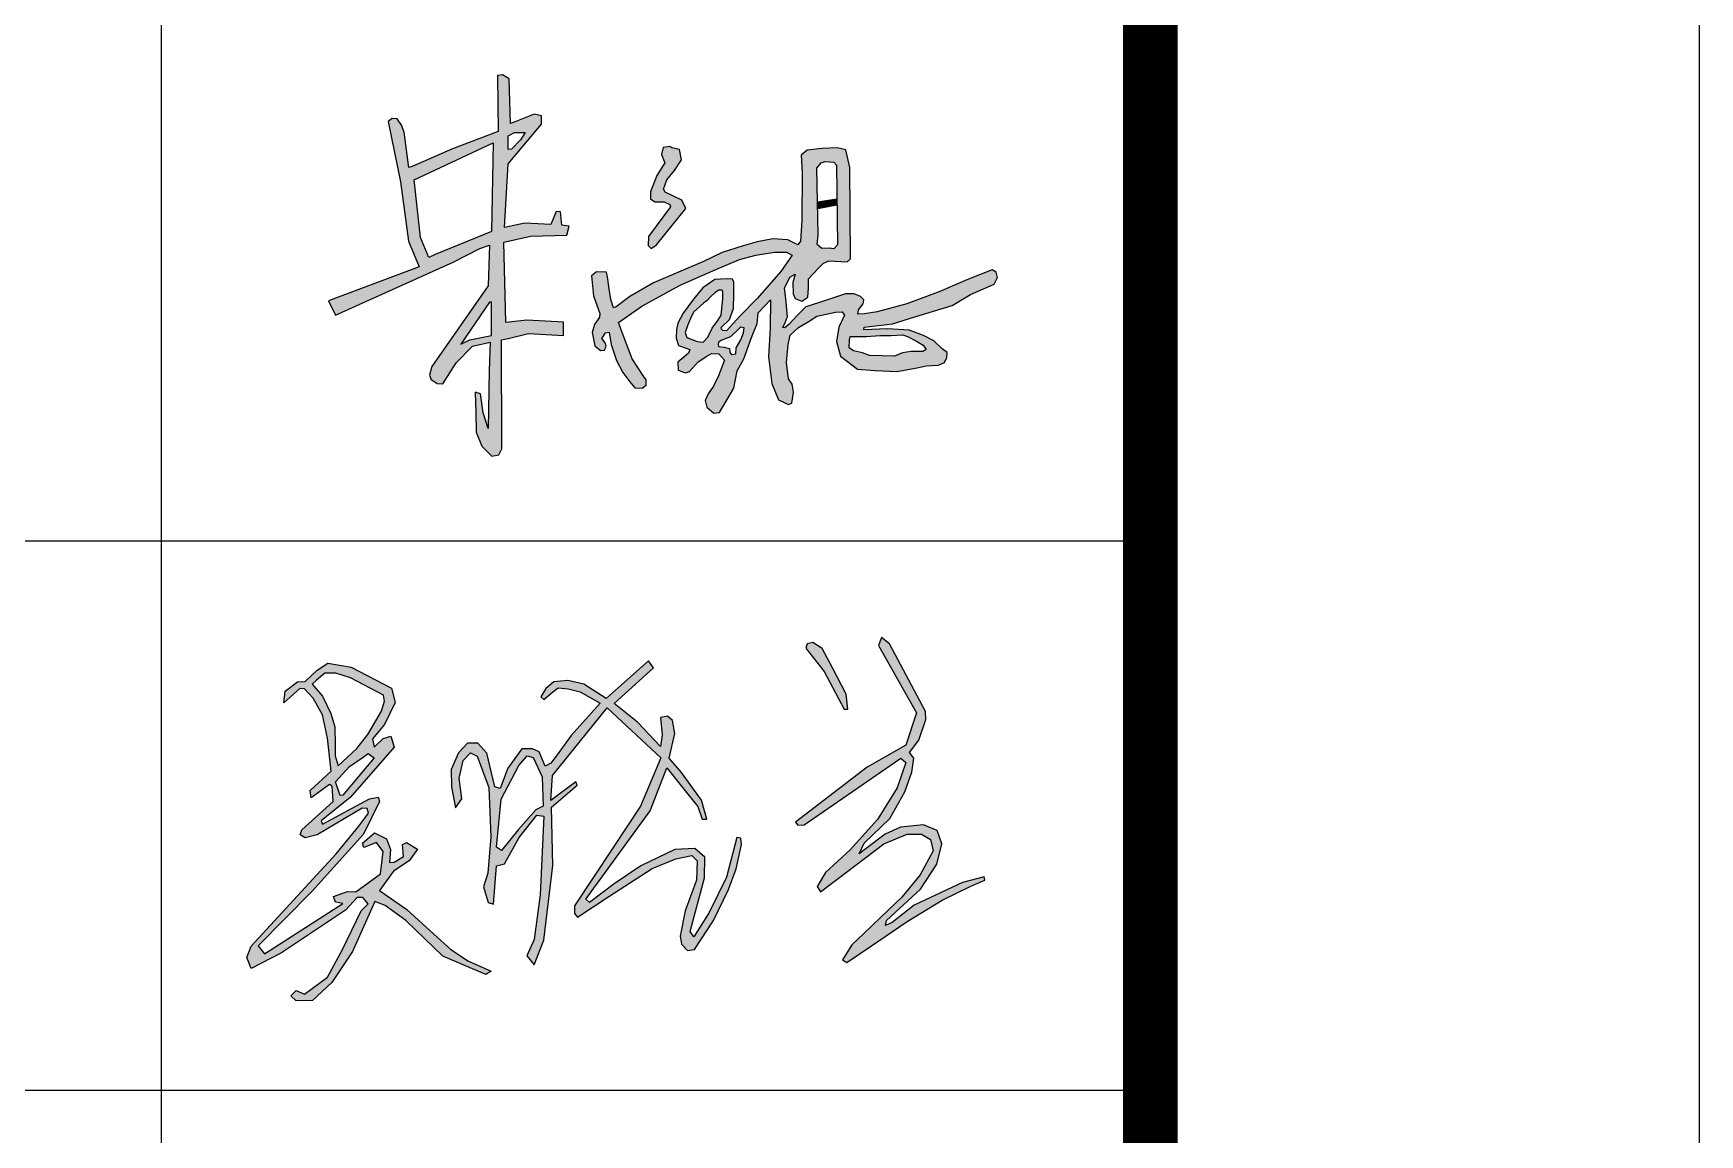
# Model space of a CAD drawing. Extents: x 1751103 to 2598738, y -609732 to 659428.
# Drawn here: x 2159656 to 2162690, y 136364 to 138368 of the extents above; entities that cross this region are included whole.
import ezdxf

# ---------------------------------------------------------------- set-up
doc = ezdxf.new("R2010")
doc.units = 0
doc.header["$LTSCALE"] = 1000
doc.header["$MEASUREMENT"] = 0
doc.layers.get('0').update_dxf_attribs({"linetype": 'CONTINUOUS'})
doc.layers.add('PUB_TITLE', color=4, linetype='CONTINUOUS')
doc.layers.add('TEL_TITLE', color=7, linetype='CONTINUOUS')

msp = doc.modelspace()

# ---------------------------------------------------------------- hatches: boundary and pattern name
h = msp.add_hatch(color=7)
h.paths.add_polyline_path([(2160512.8, 137988.4), (2160561.1, 137999.1), (2160627.4, 138001.4), (2160631.8, 138017.2), (2160618.4, 138019.1), (2160615.8, 138043.8), (2160608, 138044), (2160598.1, 138020.4), (2160550.6, 138023.1), (2160513.7, 138015.3), (2160520.5, 138131), (2160581, 138203.1), (2160581.3, 138218), (2160567.6, 138221.3), (2160534.3, 138207.7), (2160525, 138204.1), (2160522.5, 138285.9), (2160510.3, 138293.1), (2160501.1, 138291.4), (2160502.5, 138189.9), (2160418.9, 138158.3), (2160345.7, 138126.2), (2160340, 138124.3), (2160331.5, 138188.6), (2160326.4, 138201.2), (2160318.7, 138212.9), (2160309.6, 138213.6), (2160301.9, 138207.7), (2160324.5, 138098.2), (2160339, 137990.5), (2160358.5, 137943.2), (2160193.4, 137881.4), (2160206, 137855.8), (2160420.3, 137951.7), (2160469.1, 137976.9), (2160486.4, 137982.7), (2160484.4, 137908.8), (2160381.8, 137762.1), (2160377.6, 137746.2), (2160380.4, 137738.2), (2160391.3, 137731.4), (2160401.8, 137730.5), (2160426, 137768.5), (2160455.4, 137799.2), (2160487.8, 137806.2), (2160486, 137754), (2160484.3, 137649.1), (2160475.3, 137677.9), (2160470, 137712.3), (2160460.5, 137715.2), (2160461.4, 137678.5), (2160462.4, 137642.5), (2160472.3, 137616.9), (2160490.9, 137599.1), (2160503.5, 137601.3), (2160509.2, 137612.4), (2160508.6, 137810.7), (2160520.3, 137813.2), (2160557.6, 137822.2), (2160621.5, 137818.6), (2160621.5, 137842.5), (2160554.8, 137846.2), (2160516.5, 137842.1)])
h.paths.add_polyline_path([(2160490.3, 138007.8), (2160387.7, 137966), (2160376, 137960.2), (2160360.8, 137996.9), (2160349.6, 138101.9), (2160493.4, 138169.4)], flags=16)
h.paths.add_polyline_path([(2160490.3, 137879.5), (2160490.3, 137818.3), (2160450.7, 137810.4), (2160434.3, 137802.9), (2160486.8, 137879.5)], flags=16)
h.paths.add_polyline_path([(2160520.5, 138157.1), (2160520.5, 138181.6), (2160532.3, 138188.1), (2160551.3, 138188.1), (2160543, 138174.7), (2160526.4, 138157.5)], flags=16)
h = msp.add_hatch(color=7)
h.paths.add_polyline_path([(2161104, 137954.2), (2161137.7, 137952.3), (2161143.5, 137958.1), (2161142.3, 138124.2), (2161135.3, 138156.6), (2161119.2, 138160.2), (2161092.1, 138158.9), (2161065, 138156.1), (2161053.7, 138147), (2161055.6, 138114.7), (2161055.1, 138027.6), (2161052.4, 137990.4), (2161047.6, 137983.5), (2161029.9, 137992.9), (2161002.2, 137994.3), (2160973.6, 137988.9), (2160948.2, 137981.7), (2160909.8, 137969.6), (2160876.1, 137953), (2160785.3, 137914.2), (2160742, 137889.4), (2160717.2, 137871), (2160712.1, 137869.1), (2160707.3, 137884.2), (2160704.5, 137903.7), (2160701.4, 137925.4), (2160699.5, 137933.7), (2160681.2, 137934.1), (2160672.5, 137927.3), (2160675.6, 137890.7), (2160687.2, 137858.5), (2160687, 137851.6), (2160677.5, 137838.7), (2160673.3, 137823.9), (2160678.6, 137799.5), (2160688.4, 137791.1), (2160696, 137791.7), (2160698.8, 137799.2), (2160697.1, 137805.1), (2160691, 137813.3), (2160697.5, 137823.5), (2160704.2, 137824.9), (2160707.9, 137802.2), (2160718, 137773.1), (2160729.5, 137751.3), (2160741.8, 137734.2), (2160751, 137723.6), (2160764.6, 137722.9), (2160771.5, 137728.4), (2160771.9, 137737.6), (2160767, 137744.5), (2160746.4, 137776.2), (2160731.5, 137814.4), (2160721.2, 137842.4), (2160764.1, 137872.2), (2160833.9, 137910.1), (2160898.8, 137938.5), (2160941.7, 137956.6), (2160971.1, 137965), (2161005.5, 137970), (2161027.4, 137970), (2161037.4, 137964.7), (2161016.8, 137935), (2160973.6, 137886), (2160942.4, 137853.7), (2160917.9, 137827.2), (2160911.1, 137827.5), (2160909, 137829.8), (2160908.3, 137833.1), (2160923.5, 137847.8), (2160930.5, 137867.9), (2160931.2, 137894.7), (2160931.3, 137915.6), (2160929, 137920.8), (2160917.1, 137921.8), (2160896.8, 137920.4), (2160875, 137905.1), (2160857.9, 137884.9), (2160839.2, 137859.2), (2160829.6, 137841.2), (2160827.1, 137829.7), (2160826.1, 137813.9), (2160830.9, 137800.5), (2160840.7, 137796.8), (2160851.4, 137793.2), (2160849, 137786.4), (2160836.5, 137776), (2160829.6, 137770.2), (2160830.1, 137755.7), (2160843.5, 137750.7), (2160850.7, 137753), (2160866.4, 137770.4), (2160881.9, 137781.1), (2160890.9, 137785.8), (2160904.1, 137785.1), (2160914.3, 137773.6), (2160903.6, 137745), (2160894.1, 137726.6), (2160884.9, 137712.2), (2160879.4, 137700.2), (2160881.9, 137688.2), (2160895.1, 137677), (2160905.1, 137678.2), (2160931.6, 137722.9), (2160937.6, 137754), (2160949.3, 137776), (2160963.3, 137815.1), (2160973.6, 137840.6), (2160975.8, 137859.8), (2160998.2, 137883.5), (2160997.3, 137832.1), (2160994.6, 137779.7), (2161000.6, 137731.3), (2161012.5, 137701.4), (2161030.6, 137692.9), (2161036.9, 137695.1), (2161039.7, 137715.5), (2161037.4, 137730.2), (2161030.9, 137739.4), (2161027.2, 137769.4), (2161030.1, 137802), (2161033.7, 137819), (2161049.1, 137833), (2161068.7, 137844.8), (2161082.2, 137853.5), (2161116.6, 137860.7), (2161128.7, 137861.9), (2161132.6, 137855.5), (2161122.2, 137833.6), (2161118.3, 137807.8), (2161125.8, 137780.9), (2161156.7, 137757.5), (2161188.5, 137755), (2161227.8, 137752.9), (2161265, 137759.6), (2161281.4, 137763.6), (2161303.7, 137764.6), (2161315, 137769.2), (2161319.3, 137778.8), (2161319.8, 137787.6), (2161310.5, 137794), (2161295.6, 137809.1), (2161276.4, 137818.7), (2161250.5, 137828.1), (2161210.9, 137830.5), (2161168, 137828.9), (2161168.3, 137833.9), (2161220.3, 137839.6), (2161260.7, 137852.8), (2161328.5, 137873.3), (2161362.4, 137893.4), (2161405.3, 137912.2), (2161411.3, 137924.1), (2161408.6, 137933.8), (2161401.8, 137938.3), (2161355.3, 137920), (2161306.5, 137898.5), (2161246, 137876.2), (2161192.3, 137861.4), (2161169, 137857.8), (2161157.3, 137857.4), (2161158.5, 137865.2), (2161166.5, 137876.3), (2161167.8, 137883.6), (2161161.8, 137889.8), (2161150.5, 137894.2), (2161134.8, 137894.2), (2161087, 137878.7), (2161062.3, 137870.7), (2161046.4, 137855.2), (2161032.3, 137839.1), (2161023.9, 137832.5), (2161020.4, 137832.8), (2161021.7, 137836.4), (2161024.9, 137841.4), (2161027.5, 137848.6), (2161029.1, 137852.7), (2161025.8, 137886), (2161023.5, 137904.4), (2161033.3, 137924.8), (2161042.7, 137930.3), (2161039, 137914.9), (2161039.5, 137894.2), (2161043, 137885.7), (2161055.2, 137881.3), (2161066.1, 137888.5), (2161067.1, 137904.9), (2161067.2, 137921.9), (2161085.1, 137940.3), (2161094.8, 137950.3)])
h.paths.add_polyline_path([(2161083.3, 137984.4), (2161085, 138001), (2161082.4, 138122.9), (2161090.4, 138133), (2161097.9, 138135), (2161113.5, 138133.7), (2161118.1, 138128.4), (2161120.1, 137983.4), (2161113.5, 137976.3), (2161104.6, 137977.2), (2161091.4, 137976.9)], flags=16)
h.paths.add_polyline_path([(2161142.9, 137816.6), (2161173, 137817), (2161197, 137818.6), (2161217.9, 137818.8), (2161239.2, 137819.5), (2161247.7, 137816.6), (2161263.8, 137808.1), (2161276.2, 137801.2), (2161281.5, 137793), (2161275.6, 137789.4), (2161254.4, 137789.2), (2161238.6, 137786.9), (2161223.6, 137780.8), (2161178.3, 137782.2), (2161165.3, 137786.9), (2161149.2, 137790.6), (2161141.5, 137796.1), (2161141.7, 137810.9)], flags=16)
h.paths.add_polyline_path([(2160911.2, 137897.8), (2160911.5, 137885.8), (2160910, 137873.4), (2160908, 137855.7), (2160902, 137845.9), (2160892, 137832), (2160884.3, 137815.6), (2160875.8, 137806.6), (2160864.6, 137807.6), (2160845.7, 137815.1), (2160842.9, 137824.3), (2160847.4, 137838), (2160852.4, 137849.5), (2160858.1, 137861.2), (2160876.2, 137877.6), (2160882.7, 137882.2), (2160888.9, 137888.8), (2160897.1, 137897), (2160904.1, 137900.8), (2160909.8, 137901)], flags=16)
h.paths.add_polyline_path([(2160950.4, 137832.4), (2160948.7, 137823.2), (2160944, 137810.9), (2160935.6, 137796.3), (2160934.9, 137785.2), (2160928.6, 137784), (2160925.2, 137785.7), (2160924, 137789.4), (2160923.5, 137794.6), (2160913.9, 137797.5), (2160903.6, 137798.8), (2160903, 137802.3), (2160903.5, 137806.3), (2160909.4, 137810.1), (2160925.2, 137816.4), (2160942.5, 137832.4), (2160944.2, 137833.5)], flags=16)
for points in [[(2160843.7, 138049.6), (2160836.8, 138065), (2160806.2, 138079.6), (2160803, 138084.6), (2160809.4, 138101.8), (2160823.4, 138118.5), (2160836, 138138), (2160832.4, 138156.8), (2160818.2, 138160.2), (2160815.1, 138162.2), (2160802.9, 138160.7), (2160799.4, 138147.8), (2160805.9, 138132.6), (2160791.4, 138109.7), (2160779.7, 138079.8), (2160779.7, 138067), (2160787.5, 138062), (2160804.3, 138062), (2160814.6, 138056.8), (2160816, 138052.8), (2160775.7, 137998.7), (2160775.2, 137982.5), (2160781.1, 137977), (2160790.4, 137983.8)], [(2161119, 138067.1), (2161083.7, 138061.9), (2161084, 138049.2), (2161119.1, 138055.9)]]:
    msp.add_hatch(color=7).paths.add_polyline_path(points)
h = msp.add_hatch(color=256)
h.paths.add_polyline_path([(2161214.5, 137257.7), (2161200.1, 137268.7), (2161194.8, 137254.2), (2161264, 137131.9), (2161244.2, 137072.9), (2161173.9, 137032.9), (2161043.7, 136932.8), (2161048.1, 136927.5), (2161059.2, 136928), (2161235.4, 137049.4), (2161244.6, 137041.2), (2161228.6, 136995.2), (2161192.8, 136937.7), (2161142.9, 136882.3), (2161098.3, 136841.2), (2161082.8, 136815.6), (2161089.1, 136806.4), (2161154, 136855.2), (2161204.4, 136893.2), (2161247.1, 136910.9), (2161273.2, 136910.9), (2161289.6, 136901.2), (2161294.5, 136880.9), (2161270.8, 136836.9), (2161236.9, 136796.6), (2161198.1, 136759.4), (2161167.6, 136730), (2161146.2, 136709.4), (2161129.4, 136682.5), (2161137.2, 136677.7), (2161182.2, 136708.1), (2161247.1, 136752.1), (2161310.7, 136791.1), (2161362.9, 136816.5), (2161388, 136827.4), (2161387, 136833.5), (2161347.7, 136823), (2161259.8, 136782), (2161219.8, 136750.1), (2161207.6, 136745.1), (2161209, 136754.2), (2161271, 136811.1), (2161300.9, 136856.2), (2161310.1, 136893.3), (2161301.3, 136918), (2161276.8, 136927.9), (2161234.8, 136924.1), (2161207, 136910.9), (2161172.4, 136885.2), (2161159.4, 136875.5), (2161168.3, 136894.7), (2161215.1, 136939.7), (2161242.9, 136988), (2161255.2, 137024.2), (2161258.9, 137049.6), (2161251.4, 137059.5), (2161268.4, 137082), (2161281, 137119.6), (2161280.3, 137134.2)])
h.paths.add_polyline_path([(2161075.1, 137259.6), (2161064.7, 137257.7), (2161062.6, 137249.4), (2161095.9, 137206.8), (2161131.9, 137138.7), (2161138.6, 137138.7), (2161135.8, 137165.7), (2161110.8, 137213.8), (2161092.4, 137249.2)], flags=17)
h.paths.add_polyline_path([(2160538.6, 136918.9), (2160508.7, 136881.6), (2160499.1, 136887.2), (2160507.7, 136974.7), (2160540.1, 137035.9), (2160554.9, 137053.9), (2160565.9, 137050.7), (2160582.6, 137015.3), (2160584.4, 136961.8), (2160571.2, 136955.4)], flags=16)
h.paths.add_polyline_path([(2160417.4, 136997.1), (2160424.5, 136959.3), (2160435.9, 136975.1), (2160431.5, 137013.1), (2160438.4, 137045.3), (2160451.8, 137059.1), (2160464.1, 137053.2), (2160485.4, 136996.3), (2160488.9, 136906.4), (2160483.4, 136840.4), (2160475.5, 136815.2), (2160483.9, 136786.5), (2160493.8, 136783.6), (2160499.2, 136853.7), (2160513.6, 136857.2), (2160540.8, 136905.1), (2160573, 136945.7), (2160585.3, 136943.7), (2160578.9, 136800.4), (2160568, 136719.6), (2160554.6, 136689.4), (2160568, 136673.1), (2160585.3, 136718.1), (2160601.7, 136853.8), (2160599.3, 136960), (2160646.1, 137000.1), (2160644, 137006.4), (2160598.3, 136972.4), (2160601.4, 137017.8), (2160700.8, 137141), (2160798.2, 137050), (2160761.3, 136962), (2160711.6, 136887.1), (2160641, 136780.9), (2160641.2, 136766.9), (2160646.5, 136760), (2160703.9, 136797.5), (2160782.4, 136848.7), (2160825.9, 136865.9), (2160855.1, 136872), (2160864.3, 136862.5), (2160863.5, 136827.3), (2160842.5, 136771.3), (2160833.7, 136725.5), (2160836, 136710.6), (2160846.7, 136699.1), (2160859.7, 136701.4), (2160894.5, 136754.1), (2160921.7, 136810.4), (2160935.7, 136847.7), (2160945.5, 136892.5), (2160944, 136904.1), (2160936.8, 136904.9), (2160918, 136832.6), (2160886.3, 136768.6), (2160858.8, 136724.4), (2160851.6, 136733.8), (2160878, 136831.5), (2160878.4, 136869.1), (2160860.3, 136884.9), (2160823.7, 136883), (2160762.3, 136853.7), (2160713.7, 136820.9), (2160668.5, 136786.7), (2160662.1, 136792.8), (2160779.3, 136953.8), (2160809.3, 137032), (2160847.7, 136984), (2160865.8, 136961.4), (2160873.9, 136938.6), (2160882.2, 136938.6), (2160872.6, 136973), (2160835.8, 137023), (2160813.8, 137049.6), (2160823.8, 137094.5), (2160819.7, 137117.7), (2160810.5, 137126), (2160797.6, 137123.1), (2160800.6, 137092), (2160797.6, 137070.8), (2160756.1, 137114.8), (2160713.4, 137149), (2160784.9, 137213.7), (2160775.8, 137226.5), (2160698.7, 137157.7), (2160658, 137184.1), (2160629.2, 137190.9), (2160603.6, 137188.4), (2160588.9, 137176.2), (2160580.2, 137160.7), (2160585.2, 137156), (2160601.5, 137169.3), (2160611.4, 137177.5), (2160629.9, 137175.4), (2160651.4, 137170.2), (2160687.8, 137149.3), (2160635.3, 137090.9), (2160607.8, 137052.9), (2160598.4, 137040), (2160588.1, 137034.7), (2160576.7, 137060.9), (2160564.6, 137066.2), (2160545.7, 137066.2), (2160519.9, 137030.9), (2160505.8, 136994.3), (2160496.2, 136997.3), (2160481.7, 137058.3), (2160465.1, 137076.5), (2160446.4, 137076.7), (2160430.2, 137059.1), (2160416.6, 137028.6)])
h.paths.add_polyline_path([(2160214.7, 136981.3), (2160206.5, 137006.5), (2160231.5, 137034), (2160256.3, 137051.3), (2160265.6, 137057.8), (2160276.8, 137050), (2160219.5, 136982.3)], flags=16)
h.paths.add_polyline_path([(2160205.6, 137053.4), (2160211.3, 137035.5), (2160244.9, 137066.7), (2160265.3, 137092.6), (2160289.8, 137135.1), (2160295.2, 137153.2), (2160293.5, 137164.3), (2160233.6, 137195.7), (2160206.7, 137203.8), (2160187.1, 137204.3), (2160171.9, 137191.1), (2160163.9, 137184.2), (2160182.5, 137162.4), (2160198, 137130.7), (2160204.7, 137106.2), (2160205.4, 137073.4)], flags=16)
h.paths.add_polyline_path([(2160141.2, 137176.4), (2160112, 137149.8), (2160114.7, 137171.5), (2160136.9, 137188.5), (2160150.8, 137188.9), (2160172.7, 137209.5), (2160192.5, 137222.2), (2160235, 137215.1), (2160308.4, 137177), (2160314.8, 137150.9), (2160295.7, 137110.4), (2160273.5, 137084.6), (2160276.7, 137069.2), (2160292.9, 137085.4), (2160307.2, 137089.4), (2160313.1, 137069.2), (2160232.8, 136978), (2160180.3, 136935.5), (2160182.5, 136929), (2160267.9, 136975.3), (2160284.1, 136978.4), (2160286.3, 136970.5), (2160257.2, 136911.1), (2160163.7, 136807.3), (2160065.3, 136707.8), (2160076.8, 136693.6), (2160219.8, 136784.7), (2160206, 136787.5), (2160202.7, 136797.9), (2160228, 136806.7), (2160243.4, 136806.2), (2160288, 136839.1), (2160292.9, 136879.7), (2160280.8, 136895.7), (2160257.7, 136886.9), (2160255.5, 136894.6), (2160277.5, 136913.2), (2160298.9, 136902.3), (2160306.6, 136883), (2160304.4, 136859.4), (2160313.2, 136860), (2160330.3, 136870.4), (2160328.1, 136892.4), (2160335.2, 136895.7), (2160355.6, 136883.6), (2160340.2, 136862.7), (2160312.1, 136843.5), (2160286.3, 136808.4), (2160335.8, 136773.7), (2160385.3, 136729.3), (2160416.3, 136701.4), (2160448.6, 136680.1), (2160489.8, 136662), (2160479.9, 136655.4), (2160401.9, 136688.9), (2160334.3, 136753.7), (2160296.9, 136781.2), (2160277.6, 136788.3), (2160237, 136697.7), (2160199.6, 136641.2), (2160164.1, 136608.4), (2160134.9, 136607.6), (2160124.8, 136616.8), (2160134.5, 136626.8), (2160149.9, 136619.9), (2160191.5, 136651.1), (2160219.2, 136700.9), (2160253.1, 136771.4), (2160265.5, 136784.4), (2160256.2, 136795.6), (2160245.4, 136796), (2160224.3, 136772.5), (2160107.9, 136695.2), (2160052.8, 136666.7), (2160044.8, 136686.7), (2160052.5, 136707.5), (2160207.7, 136875.1), (2160248.9, 136925.7), (2160261.6, 136942.8), (2160266.3, 136949.1), (2160263.7, 136957.7), (2160254.6, 136958.1), (2160173.1, 136909.8), (2160150.8, 136904.7), (2160142, 136910.1), (2160145, 136919.2), (2160202.2, 136970.4), (2160200.2, 136998.4), (2160195.2, 137001.7), (2160161.8, 136977.4), (2160159.8, 136990.4), (2160198.2, 137025.7), (2160191.4, 137085.7), (2160182.3, 137128.3), (2160165.3, 137158.5), (2160149.7, 137175.5)])

# ---------------------------------------------------------------- linework, layer by layer
for p, q in [((2161200.1, 137268.7), (2161194.8, 137254.2)), ((2161214.5, 137257.7), (2161200.1, 137268.7)), ((2161064.7, 137257.7), (2161062.6, 137249.4)), ((2161062.6, 137249.4), (2161095.9, 137206.8)), ((2161075.1, 137259.6), (2161064.7, 137257.7)), ((2161092.4, 137249.2), (2161075.1, 137259.6)), ((2161110.8, 137213.8), (2161092.4, 137249.2)), ((2161194.8, 137254.2), (2161264, 137131.9)), ((2161280.3, 137134.2), (2161214.5, 137257.7)), ((2160150.8, 137188.9), (2160172.7, 137209.5)), ((2160187.1, 137204.3), (2160171.9, 137191.1)), ((2160172.7, 137209.5), (2160192.5, 137222.2)), ((2160206.7, 137203.8), (2160187.1, 137204.3)), ((2160192.5, 137222.2), (2160235, 137215.1)), ((2160233.6, 137195.7), (2160206.7, 137203.8)), ((2160235, 137215.1), (2160308.4, 137177)), ((2160775.8, 137226.5), (2160698.7, 137157.7)), ((2160713.4, 137149), (2160784.9, 137213.7)), ((2160784.9, 137213.7), (2160775.8, 137226.5)), ((2161095.9, 137206.8), (2161131.9, 137138.7)), ((2161135.8, 137165.7), (2161110.8, 137213.8)), ((2160141.2, 137176.4), (2160112, 137149.8)), ((2160112, 137149.8), (2160114.7, 137171.5)), ((2160114.7, 137171.5), (2160136.9, 137188.5)), ((2160136.9, 137188.5), (2160150.8, 137188.9)), ((2160149.7, 137175.5), (2160141.2, 137176.4)), ((2160165.3, 137158.5), (2160149.7, 137175.5)), ((2160171.9, 137191.1), (2160163.9, 137184.2)), ((2160163.9, 137184.2), (2160182.5, 137162.4)), ((2160293.5, 137164.3), (2160233.6, 137195.7)), ((2160308.4, 137177), (2160314.8, 137150.9)), ((2160588.9, 137176.2), (2160580.2, 137160.7)), ((2160603.6, 137188.4), (2160588.9, 137176.2)), ((2160601.5, 137169.3), (2160611.4, 137177.5)), ((2160629.2, 137190.9), (2160603.6, 137188.4)), ((2160611.4, 137177.5), (2160629.9, 137175.4)), ((2160658, 137184.1), (2160629.2, 137190.9)), ((2160629.9, 137175.4), (2160651.4, 137170.2)), ((2160651.4, 137170.2), (2160687.8, 137149.3)), ((2160698.7, 137157.7), (2160658, 137184.1)), ((2160182.3, 137128.3), (2160165.3, 137158.5)), ((2160182.5, 137162.4), (2160198, 137130.7)), ((2160289.8, 137135.1), (2160295.2, 137153.2)), ((2160295.2, 137153.2), (2160293.5, 137164.3)), ((2160314.8, 137150.9), (2160295.7, 137110.4)), ((2160580.2, 137160.7), (2160585.2, 137156)), ((2160585.2, 137156), (2160601.5, 137169.3)), ((2160601.4, 137017.8), (2160700.8, 137141)), ((2160687.8, 137149.3), (2160635.3, 137090.9)), ((2160700.8, 137141), (2160798.2, 137050)), ((2160756.1, 137114.8), (2160713.4, 137149)), ((2161138.6, 137138.7), (2161135.8, 137165.7)), ((2160191.4, 137085.7), (2160182.3, 137128.3)), ((2160198, 137130.7), (2160204.7, 137106.2)), ((2160265.3, 137092.6), (2160289.8, 137135.1)), ((2160295.7, 137110.4), (2160273.5, 137084.6)), ((2160797.6, 137070.8), (2160756.1, 137114.8)), ((2160810.5, 137126), (2160797.6, 137123.1)), ((2160797.6, 137123.1), (2160800.6, 137092)), ((2160819.7, 137117.7), (2160810.5, 137126)), ((2160823.8, 137094.5), (2160819.7, 137117.7)), ((2161131.9, 137138.7), (2161138.6, 137138.7)), ((2161264, 137131.9), (2161244.2, 137072.9)), ((2161268.4, 137082), (2161281, 137119.6)), ((2161281, 137119.6), (2161280.3, 137134.2)), ((2160198.2, 137025.7), (2160191.4, 137085.7)), ((2160204.7, 137106.2), (2160205.4, 137073.4)), ((2160244.9, 137066.7), (2160265.3, 137092.6)), ((2160273.5, 137084.6), (2160276.7, 137069.2)), ((2160276.7, 137069.2), (2160292.9, 137085.4)), ((2160292.9, 137085.4), (2160307.2, 137089.4)), ((2160307.2, 137089.4), (2160313.1, 137069.2)), ((2160635.3, 137090.9), (2160607.8, 137052.9)), ((2160800.6, 137092), (2160797.6, 137070.8)), ((2160813.8, 137049.6), (2160823.8, 137094.5)), ((2161251.4, 137059.5), (2161268.4, 137082)), ((2160205.4, 137073.4), (2160205.6, 137053.4)), ((2160205.6, 137053.4), (2160211.3, 137035.5)), ((2160211.3, 137035.5), (2160244.9, 137066.7)), ((2160276.8, 137050), (2160219.5, 136982.3)), ((2160231.5, 137034), (2160256.3, 137051.3)), ((2160313.1, 137069.2), (2160232.8, 136978)), ((2160256.3, 137051.3), (2160265.6, 137057.8)), ((2160265.6, 137057.8), (2160276.8, 137050)), ((2160430.2, 137059.1), (2160416.6, 137028.6)), ((2160446.4, 137076.7), (2160430.2, 137059.1)), ((2160438.4, 137045.3), (2160451.8, 137059.1)), ((2160465.1, 137076.5), (2160446.4, 137076.7)), ((2160451.8, 137059.1), (2160464.1, 137053.2)), ((2160464.1, 137053.2), (2160485.4, 136996.3)), ((2160481.7, 137058.3), (2160465.1, 137076.5)), ((2160496.2, 136997.3), (2160481.7, 137058.3)), ((2160545.7, 137066.2), (2160519.9, 137030.9)), ((2160540.1, 137035.9), (2160554.9, 137053.9)), ((2160564.6, 137066.2), (2160545.7, 137066.2)), ((2160554.9, 137053.9), (2160565.9, 137050.7)), ((2160576.7, 137060.9), (2160564.6, 137066.2)), ((2160565.9, 137050.7), (2160582.6, 137015.3)), ((2160588.1, 137034.7), (2160576.7, 137060.9)), ((2160607.8, 137052.9), (2160598.4, 137040)), ((2160798.2, 137050), (2160761.3, 136962)), ((2160835.8, 137023), (2160813.8, 137049.6)), ((2161059.2, 136928), (2161235.4, 137049.4)), ((2161244.2, 137072.9), (2161173.9, 137032.9)), ((2161235.4, 137049.4), (2161244.6, 137041.2)), ((2161258.9, 137049.6), (2161251.4, 137059.5)), ((2161255.2, 137024.2), (2161258.9, 137049.6)), ((2160159.8, 136990.4), (2160198.2, 137025.7)), ((2160206.5, 137006.5), (2160231.5, 137034)), ((2160416.6, 137028.6), (2160417.4, 136997.1)), ((2160431.5, 137013.1), (2160438.4, 137045.3)), ((2160519.9, 137030.9), (2160505.8, 136994.3)), ((2160507.7, 136974.7), (2160540.1, 137035.9)), ((2160598.4, 137040), (2160588.1, 137034.7)), ((2160779.3, 136953.8), (2160809.3, 137032)), ((2160809.3, 137032), (2160847.7, 136984)), ((2160872.6, 136973), (2160835.8, 137023)), ((2161173.9, 137032.9), (2161043.7, 136932.8)), ((2161244.6, 137041.2), (2161228.6, 136995.2)), ((2161242.9, 136988), (2161255.2, 137024.2)), ((2160161.8, 136977.4), (2160159.8, 136990.4)), ((2160195.2, 137001.7), (2160161.8, 136977.4)), ((2160200.2, 136998.4), (2160195.2, 137001.7)), ((2160202.2, 136970.4), (2160200.2, 136998.4)), ((2160214.7, 136981.3), (2160206.5, 137006.5)), ((2160417.4, 136997.1), (2160424.5, 136959.3)), ((2160435.9, 136975.1), (2160431.5, 137013.1)), ((2160485.4, 136996.3), (2160488.9, 136906.4)), ((2160505.8, 136994.3), (2160496.2, 136997.3)), ((2160582.6, 137015.3), (2160584.4, 136961.8)), ((2160598.3, 136972.4), (2160601.4, 137017.8)), ((2160644, 137006.4), (2160598.3, 136972.4)), ((2160599.3, 136960), (2160646.1, 137000.1)), ((2160646.1, 137000.1), (2160644, 137006.4)), ((2161228.6, 136995.2), (2161192.8, 136937.7)), ((2160145, 136919.2), (2160202.2, 136970.4)), ((2160254.6, 136958.1), (2160173.1, 136909.8)), ((2160232.8, 136978), (2160180.3, 136935.5)), ((2160182.5, 136929), (2160267.9, 136975.3)), ((2160219.5, 136982.3), (2160214.7, 136981.3)), ((2160263.7, 136957.7), (2160254.6, 136958.1)), ((2160286.3, 136970.5), (2160257.2, 136911.1)), ((2160267.9, 136975.3), (2160284.1, 136978.4)), ((2160284.1, 136978.4), (2160286.3, 136970.5)), ((2160424.5, 136959.3), (2160435.9, 136975.1)), ((2160499.1, 136887.2), (2160507.7, 136974.7)), ((2160584.4, 136961.8), (2160571.2, 136955.4)), ((2160601.7, 136853.8), (2160599.3, 136960)), ((2160761.3, 136962), (2160711.6, 136887.1)), ((2160847.7, 136984), (2160865.8, 136961.4)), ((2160865.8, 136961.4), (2160873.9, 136938.6)), ((2160882.2, 136938.6), (2160872.6, 136973)), ((2161215.1, 136939.7), (2161242.9, 136988)), ((2160180.3, 136935.5), (2160182.5, 136929)), ((2160248.9, 136925.7), (2160261.6, 136942.8)), ((2160261.6, 136942.8), (2160266.3, 136949.1)), ((2160266.3, 136949.1), (2160263.7, 136957.7)), ((2160571.2, 136955.4), (2160538.6, 136918.9)), ((2160540.8, 136905.1), (2160573, 136945.7)), ((2160573, 136945.7), (2160585.3, 136943.7)), ((2160585.3, 136943.7), (2160578.9, 136800.4)), ((2160662.1, 136792.8), (2160779.3, 136953.8)), ((2160873.9, 136938.6), (2160882.2, 136938.6)), ((2161043.7, 136932.8), (2161048.1, 136927.5)), ((2161048.1, 136927.5), (2161059.2, 136928)), ((2161192.8, 136937.7), (2161142.9, 136882.3)), ((2161168.3, 136894.7), (2161215.1, 136939.7)), ((2161276.8, 136927.9), (2161234.8, 136924.1)), ((2161301.3, 136918), (2161276.8, 136927.9)), ((2160142, 136910.1), (2160145, 136919.2)), ((2160150.8, 136904.7), (2160142, 136910.1)), ((2160173.1, 136909.8), (2160150.8, 136904.7)), ((2160257.2, 136911.1), (2160163.7, 136807.3)), ((2160207.7, 136875.1), (2160248.9, 136925.7)), ((2160255.5, 136894.6), (2160277.5, 136913.2)), ((2160277.5, 136913.2), (2160298.9, 136902.3)), ((2160298.9, 136902.3), (2160306.6, 136883)), ((2160488.9, 136906.4), (2160483.4, 136840.4)), ((2160538.6, 136918.9), (2160508.7, 136881.6)), ((2160513.6, 136857.2), (2160540.8, 136905.1)), ((2160936.8, 136904.9), (2160918, 136832.6)), ((2160944, 136904.1), (2160936.8, 136904.9)), ((2160945.5, 136892.5), (2160944, 136904.1)), ((2161207, 136910.9), (2161172.4, 136885.2)), ((2161204.4, 136893.2), (2161247.1, 136910.9)), ((2161234.8, 136924.1), (2161207, 136910.9)), ((2161247.1, 136910.9), (2161273.2, 136910.9)), ((2161273.2, 136910.9), (2161289.6, 136901.2)), ((2161289.6, 136901.2), (2161294.5, 136880.9)), ((2161310.1, 136893.3), (2161301.3, 136918)), ((2160052.5, 136707.5), (2160207.7, 136875.1)), ((2160257.7, 136886.9), (2160255.5, 136894.6)), ((2160280.8, 136895.7), (2160257.7, 136886.9)), ((2160257.7, 136886.9), (2160257.7, 136886.9)), ((2160292.9, 136879.7), (2160280.8, 136895.7)), ((2160288, 136839.1), (2160292.9, 136879.7)), ((2160306.6, 136883), (2160304.4, 136859.4)), ((2160313.2, 136860), (2160330.3, 136870.4)), ((2160328.1, 136892.4), (2160335.2, 136895.7)), ((2160330.3, 136870.4), (2160328.1, 136892.4)), ((2160335.2, 136895.7), (2160355.6, 136883.6)), ((2160355.6, 136883.6), (2160340.2, 136862.7)), ((2160508.7, 136881.6), (2160499.1, 136887.2)), ((2160711.6, 136887.1), (2160641, 136780.9)), ((2160823.7, 136883), (2160762.3, 136853.7)), ((2160860.3, 136884.9), (2160823.7, 136883)), ((2160825.9, 136865.9), (2160855.1, 136872)), ((2160855.1, 136872), (2160864.3, 136862.5)), ((2160878.4, 136869.1), (2160860.3, 136884.9)), ((2160878, 136831.5), (2160878.4, 136869.1)), ((2160935.7, 136847.7), (2160945.5, 136892.5)), ((2161142.9, 136882.3), (2161098.3, 136841.2)), ((2161154, 136855.2), (2161204.4, 136893.2)), ((2161159.4, 136875.5), (2161168.3, 136894.7)), ((2161172.4, 136885.2), (2161159.4, 136875.5)), ((2161294.5, 136880.9), (2161270.8, 136836.9)), ((2161300.9, 136856.2), (2161310.1, 136893.3)), ((2160243.4, 136806.2), (2160288, 136839.1)), ((2160312.1, 136843.5), (2160286.3, 136808.4)), ((2160304.4, 136859.4), (2160313.2, 136860)), ((2160340.2, 136862.7), (2160312.1, 136843.5)), ((2160483.4, 136840.4), (2160475.5, 136815.2)), ((2160493.8, 136783.6), (2160499.2, 136853.7)), ((2160499.2, 136853.7), (2160513.6, 136857.2)), ((2160585.3, 136718.1), (2160601.7, 136853.8)), ((2160703.9, 136797.5), (2160782.4, 136848.7)), ((2160762.3, 136853.7), (2160713.7, 136820.9)), ((2160782.4, 136848.7), (2160825.9, 136865.9)), ((2160864.3, 136862.5), (2160863.5, 136827.3)), ((2160921.7, 136810.4), (2160935.7, 136847.7)), ((2161098.3, 136841.2), (2161082.8, 136815.6)), ((2161089.1, 136806.4), (2161154, 136855.2)), ((2161270.8, 136836.9), (2161236.9, 136796.6)), ((2161271, 136811.1), (2161300.9, 136856.2)), ((2160163.7, 136807.3), (2160065.3, 136707.8)), ((2160202.7, 136797.9), (2160228, 136806.7)), ((2160228, 136806.7), (2160243.4, 136806.2)), ((2160286.3, 136808.4), (2160335.8, 136773.7)), ((2160475.5, 136815.2), (2160483.9, 136786.5)), ((2160713.7, 136820.9), (2160668.5, 136786.7)), ((2160863.5, 136827.3), (2160842.5, 136771.3)), ((2160851.6, 136733.8), (2160878, 136831.5)), ((2160918, 136832.6), (2160886.3, 136768.6)), ((2160894.5, 136754.1), (2160921.7, 136810.4)), ((2161082.8, 136815.6), (2161089.1, 136806.4)), ((2161209, 136754.2), (2161271, 136811.1)), ((2161347.7, 136823), (2161259.8, 136782)), ((2161310.7, 136791.1), (2161362.9, 136816.5)), ((2161387, 136833.5), (2161347.7, 136823)), ((2161362.9, 136816.5), (2161388, 136827.4)), ((2161388, 136827.4), (2161387, 136833.5)), ((2160076.8, 136693.6), (2160219.8, 136784.7)), ((2160206, 136787.5), (2160202.7, 136797.9)), ((2160219.8, 136784.7), (2160206, 136787.5)), ((2160245.4, 136796), (2160224.3, 136772.5)), ((2160277.6, 136788.3), (2160237, 136697.7)), ((2160256.2, 136795.6), (2160245.4, 136796)), ((2160253.1, 136771.4), (2160265.5, 136784.4)), ((2160265.5, 136784.4), (2160256.2, 136795.6)), ((2160296.9, 136781.2), (2160277.6, 136788.3)), ((2160334.3, 136753.7), (2160296.9, 136781.2)), ((2160483.9, 136786.5), (2160493.8, 136783.6)), ((2160578.9, 136800.4), (2160568, 136719.6)), ((2160641, 136780.9), (2160641.2, 136766.9)), ((2160646.5, 136760), (2160703.9, 136797.5)), ((2160668.5, 136786.7), (2160662.1, 136792.8)), ((2161236.9, 136796.6), (2161198.1, 136759.4)), ((2161259.8, 136782), (2161219.8, 136750.1)), ((2161247.1, 136752.1), (2161310.7, 136791.1)), ((2160224.3, 136772.5), (2160107.9, 136695.2)), ((2160219.2, 136700.9), (2160253.1, 136771.4)), ((2160401.9, 136688.9), (2160334.3, 136753.7)), ((2160335.8, 136773.7), (2160385.3, 136729.3)), ((2160641.2, 136766.9), (2160646.5, 136760)), ((2160842.5, 136771.3), (2160833.7, 136725.5)), ((2160886.3, 136768.6), (2160858.8, 136724.4)), ((2160859.7, 136701.4), (2160894.5, 136754.1)), ((2161198.1, 136759.4), (2161167.6, 136730)), ((2161182.2, 136708.1), (2161247.1, 136752.1)), ((2161207.6, 136745.1), (2161209, 136754.2)), ((2161219.8, 136750.1), (2161207.6, 136745.1)), ((2160385.3, 136729.3), (2160416.3, 136701.4)), ((2160568, 136719.6), (2160554.6, 136689.4)), ((2160568, 136673.1), (2160585.3, 136718.1)), ((2160833.7, 136725.5), (2160836, 136710.6)), ((2160858.8, 136724.4), (2160851.6, 136733.8)), ((2161167.6, 136730), (2161146.2, 136709.4)), ((2160044.8, 136686.7), (2160052.5, 136707.5)), ((2160052.8, 136666.7), (2160044.8, 136686.7)), ((2160107.9, 136695.2), (2160052.8, 136666.7)), ((2160065.3, 136707.8), (2160076.8, 136693.6)), ((2160191.5, 136651.1), (2160219.2, 136700.9)), ((2160237, 136697.7), (2160199.6, 136641.2)), ((2160479.9, 136655.4), (2160401.9, 136688.9)), ((2160416.3, 136701.4), (2160448.6, 136680.1)), ((2160554.6, 136689.4), (2160568, 136673.1)), ((2160836, 136710.6), (2160846.7, 136699.1)), ((2160846.7, 136699.1), (2160859.7, 136701.4)), ((2161146.2, 136709.4), (2161129.4, 136682.5)), ((2161137.2, 136677.7), (2161182.2, 136708.1)), ((2160448.6, 136680.1), (2160489.8, 136662)), ((2160489.8, 136662), (2160479.9, 136655.4)), ((2161129.4, 136682.5), (2161137.2, 136677.7)), ((2160124.8, 136616.8), (2160134.5, 136626.8)), ((2160134.5, 136626.8), (2160149.9, 136619.9)), ((2160149.9, 136619.9), (2160191.5, 136651.1)), ((2160199.6, 136641.2), (2160164.1, 136608.4)), ((2160134.9, 136607.6), (2160124.8, 136616.8)), ((2160164.1, 136608.4), (2160134.9, 136607.6))]:
    msp.add_line(p, q)
for points in [[(2160487.8, 137806.2), (2160486, 137754), (2160484.3, 137649.1), (2160475.3, 137677.9), (2160470, 137712.3), (2160460.5, 137715.2), (2160461.4, 137678.5), (2160462.4, 137642.5), (2160472.3, 137616.9), (2160490.9, 137599.1), (2160503.5, 137601.3), (2160509.2, 137612.4), (2160508.6, 137810.7), (2160520.3, 137813.2), (2160557.6, 137822.2), (2160621.5, 137818.6), (2160621.5, 137842.5), (2160554.8, 137846.2), (2160516.5, 137842.1), (2160512.8, 137988.4), (2160561.1, 137999.1), (2160627.4, 138001.4), (2160631.8, 138017.2), (2160618.4, 138019.1), (2160615.8, 138043.8), (2160608, 138044), (2160598.1, 138020.4), (2160550.6, 138023.1), (2160513.7, 138015.3), (2160520.5, 138131), (2160581, 138203.1), (2160581.3, 138218), (2160567.6, 138221.3), (2160534.3, 138207.7), (2160525, 138204.1), (2160522.5, 138285.9), (2160510.3, 138293.1), (2160501.1, 138291.4), (2160502.5, 138189.9), (2160418.9, 138158.3), (2160345.7, 138126.2), (2160340, 138124.3), (2160331.5, 138188.6), (2160326.4, 138201.2), (2160318.7, 138212.9), (2160309.6, 138213.6), (2160301.9, 138207.7), (2160324.5, 138098.2), (2160339, 137990.5), (2160358.5, 137943.2), (2160193.4, 137881.4), (2160206, 137855.8), (2160420.3, 137951.7), (2160469.1, 137976.9), (2160486.4, 137982.7), (2160484.4, 137908.8), (2160381.8, 137762.1), (2160377.6, 137746.2), (2160380.4, 137738.2), (2160391.3, 137731.4), (2160401.8, 137730.5), (2160426, 137768.5), (2160455.4, 137799.2)], [(2160699.5, 137933.7), (2160681.2, 137934.1), (2160672.5, 137927.3), (2160675.6, 137890.7), (2160687.2, 137858.5), (2160687, 137851.6), (2160677.5, 137838.7), (2160673.3, 137823.9), (2160678.6, 137799.5), (2160688.4, 137791.1), (2160696, 137791.7), (2160698.8, 137799.2), (2160697.1, 137805.1), (2160691, 137813.3), (2160697.5, 137823.5), (2160704.2, 137824.9), (2160707.9, 137802.2), (2160718, 137773.1), (2160729.5, 137751.3), (2160741.8, 137734.2), (2160751, 137723.6), (2160764.6, 137722.9), (2160771.5, 137728.4), (2160771.9, 137737.6), (2160767, 137744.5), (2160746.4, 137776.2), (2160731.5, 137814.4), (2160721.2, 137842.4), (2160764.1, 137872.2), (2160833.9, 137910.1), (2160898.8, 137938.5), (2160941.7, 137956.6), (2160971.1, 137965), (2161005.5, 137970), (2161027.4, 137970), (2161037.4, 137964.7), (2161016.8, 137935), (2160973.6, 137886), (2160942.4, 137853.7), (2160917.9, 137827.2), (2160911.1, 137827.5), (2160909, 137829.8), (2160908.3, 137833.1), (2160923.5, 137847.8), (2160930.5, 137867.9), (2160931.2, 137894.7), (2160931.3, 137915.6), (2160929, 137920.8), (2160917.1, 137921.8), (2160896.8, 137920.4), (2160875, 137905.1), (2160857.9, 137884.9), (2160839.2, 137859.2), (2160829.6, 137841.2), (2160827.1, 137829.7), (2160826.1, 137813.9), (2160830.9, 137800.5), (2160840.7, 137796.8), (2160851.4, 137793.2), (2160849, 137786.4), (2160836.5, 137776), (2160829.6, 137770.2), (2160830.1, 137755.7), (2160843.5, 137750.7), (2160850.7, 137753), (2160866.4, 137770.4), (2160881.9, 137781.1), (2160890.9, 137785.8), (2160904.1, 137785.1), (2160914.3, 137773.6), (2160903.6, 137745), (2160894.1, 137726.6), (2160884.9, 137712.2), (2160879.4, 137700.2), (2160881.9, 137688.2), (2160895.1, 137677), (2160905.1, 137678.2), (2160931.6, 137722.9), (2160937.6, 137754), (2160949.3, 137776), (2160963.3, 137815.1), (2160973.6, 137840.6), (2160975.8, 137859.8), (2160998.2, 137883.5), (2160997.3, 137832.1), (2160994.6, 137779.7), (2161000.6, 137731.3), (2161012.5, 137701.4), (2161030.6, 137692.9), (2161036.9, 137695.1), (2161039.7, 137715.5), (2161037.4, 137730.2), (2161030.9, 137739.4), (2161027.2, 137769.4), (2161030.1, 137802), (2161033.7, 137819), (2161049.1, 137833), (2161068.7, 137844.8), (2161082.2, 137853.5), (2161116.6, 137860.7), (2161128.7, 137861.9), (2161132.6, 137855.5), (2161122.2, 137833.6), (2161118.3, 137807.8), (2161125.8, 137780.9), (2161156.7, 137757.5), (2161188.5, 137755), (2161227.8, 137752.9), (2161265, 137759.6), (2161281.4, 137763.6), (2161303.7, 137764.6), (2161315, 137769.2), (2161319.3, 137778.8), (2161319.8, 137787.6), (2161310.5, 137794), (2161295.6, 137809.1), (2161276.4, 137818.7), (2161250.5, 137828.1), (2161210.9, 137830.5), (2161168, 137828.9), (2161168.3, 137833.9), (2161220.3, 137839.6), (2161260.7, 137852.8), (2161328.5, 137873.3), (2161362.4, 137893.4), (2161405.3, 137912.2), (2161411.3, 137924.1), (2161408.6, 137933.8), (2161401.8, 137938.3), (2161355.3, 137920), (2161306.5, 137898.5), (2161246, 137876.2), (2161192.3, 137861.4), (2161169, 137857.8), (2161157.3, 137857.4), (2161158.5, 137865.2), (2161166.5, 137876.3), (2161167.8, 137883.6), (2161161.8, 137889.8), (2161150.5, 137894.2), (2161134.8, 137894.2), (2161087, 137878.7), (2161062.3, 137870.7), (2161046.4, 137855.2), (2161032.3, 137839.1), (2161023.9, 137832.5), (2161020.4, 137832.8), (2161021.7, 137836.4), (2161024.9, 137841.4), (2161027.5, 137848.6), (2161029.1, 137852.7), (2161025.8, 137886), (2161023.5, 137904.4), (2161033.3, 137924.8), (2161042.7, 137930.3), (2161039, 137914.9), (2161039.5, 137894.2), (2161043, 137885.7), (2161055.2, 137881.3), (2161066.1, 137888.5), (2161067.1, 137904.9), (2161067.2, 137921.9), (2161085.1, 137940.3), (2161094.8, 137950.3), (2161104, 137954.2), (2161137.7, 137952.3), (2161143.5, 137958.1), (2161142.3, 138124.2), (2161135.3, 138156.6), (2161119.2, 138160.2), (2161092.1, 138158.9), (2161065, 138156.1), (2161053.7, 138147), (2161055.6, 138114.7), (2161055.1, 138027.6), (2161052.4, 137990.4), (2161047.6, 137983.5), (2161029.9, 137992.9), (2161002.2, 137994.3), (2160973.6, 137988.9), (2160948.2, 137981.7), (2160909.8, 137969.6), (2160876.1, 137953), (2160785.3, 137914.2), (2160742, 137889.4), (2160717.2, 137871), (2160712.1, 137869.1), (2160707.3, 137884.2), (2160704.5, 137903.7), (2160701.4, 137925.4)], [(2160815.1, 138162.2), (2160802.9, 138160.7), (2160799.4, 138147.8), (2160805.9, 138132.6), (2160791.4, 138109.7), (2160779.7, 138079.8), (2160779.7, 138067), (2160787.5, 138062), (2160804.3, 138062), (2160814.6, 138056.8), (2160816, 138052.8), (2160775.7, 137998.7), (2160775.2, 137982.5), (2160781.1, 137977), (2160790.4, 137983.8), (2160843.7, 138049.6), (2160836.8, 138065), (2160806.2, 138079.6), (2160803, 138084.6), (2160809.4, 138101.8), (2160823.4, 138118.5), (2160836, 138138), (2160832.4, 138156.8), (2160818.2, 138160.2), (2160818.2, 138160.2), (2160818.2, 138160.2)], [(2161082.4, 138122.9), (2161090.4, 138133), (2161097.9, 138135), (2161113.5, 138133.7), (2161118.1, 138128.4), (2161120.1, 137983.4), (2161113.5, 137976.3), (2161104.6, 137977.2), (2161091.4, 137976.9), (2161083.3, 137984.4), (2161085, 138001), (2161082.4, 138122.9)]]:
    msp.add_lwpolyline(points, close=True)
for points in [[(2160520.5, 138181.6), (2160532.3, 138188.1), (2160551.3, 138188.1), (2160543, 138174.7), (2160526.4, 138157.5), (2160520.5, 138157.1), (2160520.5, 138181.6)], [(2160349.6, 138101.9), (2160493.4, 138169.4), (2160490.3, 138007.8), (2160387.7, 137966), (2160376, 137960.2), (2160360.8, 137996.9), (2160349.6, 138101.9)], [(2161083.7, 138061.9), (2161119, 138067.1), (2161119.1, 138055.9), (2161084, 138049.2), (2161083.7, 138061.9)], [(2160876.2, 137877.6), (2160858.1, 137861.2), (2160852.4, 137849.5), (2160847.4, 137838), (2160842.9, 137824.3), (2160845.7, 137815.1), (2160864.6, 137807.6), (2160875.8, 137806.6), (2160884.3, 137815.6), (2160892, 137832), (2160902, 137845.9), (2160908, 137855.7), (2160910, 137873.4), (2160911.5, 137885.8), (2160911.2, 137897.8), (2160909.8, 137901), (2160904.1, 137900.8), (2160897.1, 137897), (2160888.9, 137888.8), (2160882.7, 137882.2), (2160876.2, 137877.6)], [(2160486.8, 137879.5), (2160434.3, 137802.9), (2160450.7, 137810.4), (2160490.3, 137818.3), (2160490.3, 137879.5), (2160486.8, 137879.5)], [(2160942.5, 137832.4), (2160925.2, 137816.4), (2160909.4, 137810.1), (2160903.5, 137806.3), (2160903, 137802.3), (2160903.6, 137798.8), (2160913.9, 137797.5), (2160923.5, 137794.6), (2160924, 137789.4), (2160925.2, 137785.7), (2160928.6, 137784), (2160934.9, 137785.2), (2160935.6, 137796.3), (2160944, 137810.9), (2160948.7, 137823.2), (2160950.4, 137832.4), (2160944.2, 137833.5), (2160942.5, 137832.4)], [(2161173, 137817), (2161197, 137818.6), (2161217.9, 137818.8), (2161239.2, 137819.5), (2161247.7, 137816.6), (2161263.8, 137808.1), (2161276.2, 137801.2), (2161281.5, 137793), (2161275.6, 137789.4), (2161254.4, 137789.2), (2161238.6, 137786.9), (2161223.6, 137780.8), (2161178.3, 137782.2), (2161165.3, 137786.9), (2161149.2, 137790.6), (2161141.5, 137796.1), (2161141.7, 137810.9), (2161142.9, 137816.6), (2161173, 137817)]]:
    msp.add_lwpolyline(points)
at = {"layer": 'PUB_TITLE', "color": 4}
for p, q in [((2159889.5, 134445), (2159889.5, 141445)), ((2156189.5, 137445), (2161689.5, 137445)), ((2156189.5, 136445), (2161689.5, 136445))]:
    msp.add_line(p, q, dxfattribs=at)
at = {"layer": 'TEL_TITLE', "color": 4}
msp.add_lwpolyline([(2088389.5, 117180.9), (2162689.5, 117180.9), (2162689.5, 159180.9), (2088389.5, 159180.9)], close=True, dxfattribs=at)
at = {"layer": 'TEL_TITLE', "color": 4, "const_width": 100}
msp.add_lwpolyline([(2090889.5, 118180.9), (2161689.5, 118180.9), (2161689.5, 158180.9), (2090889.5, 158180.9)], close=True, dxfattribs=at)

doc.saveas('drawing.dxf')
